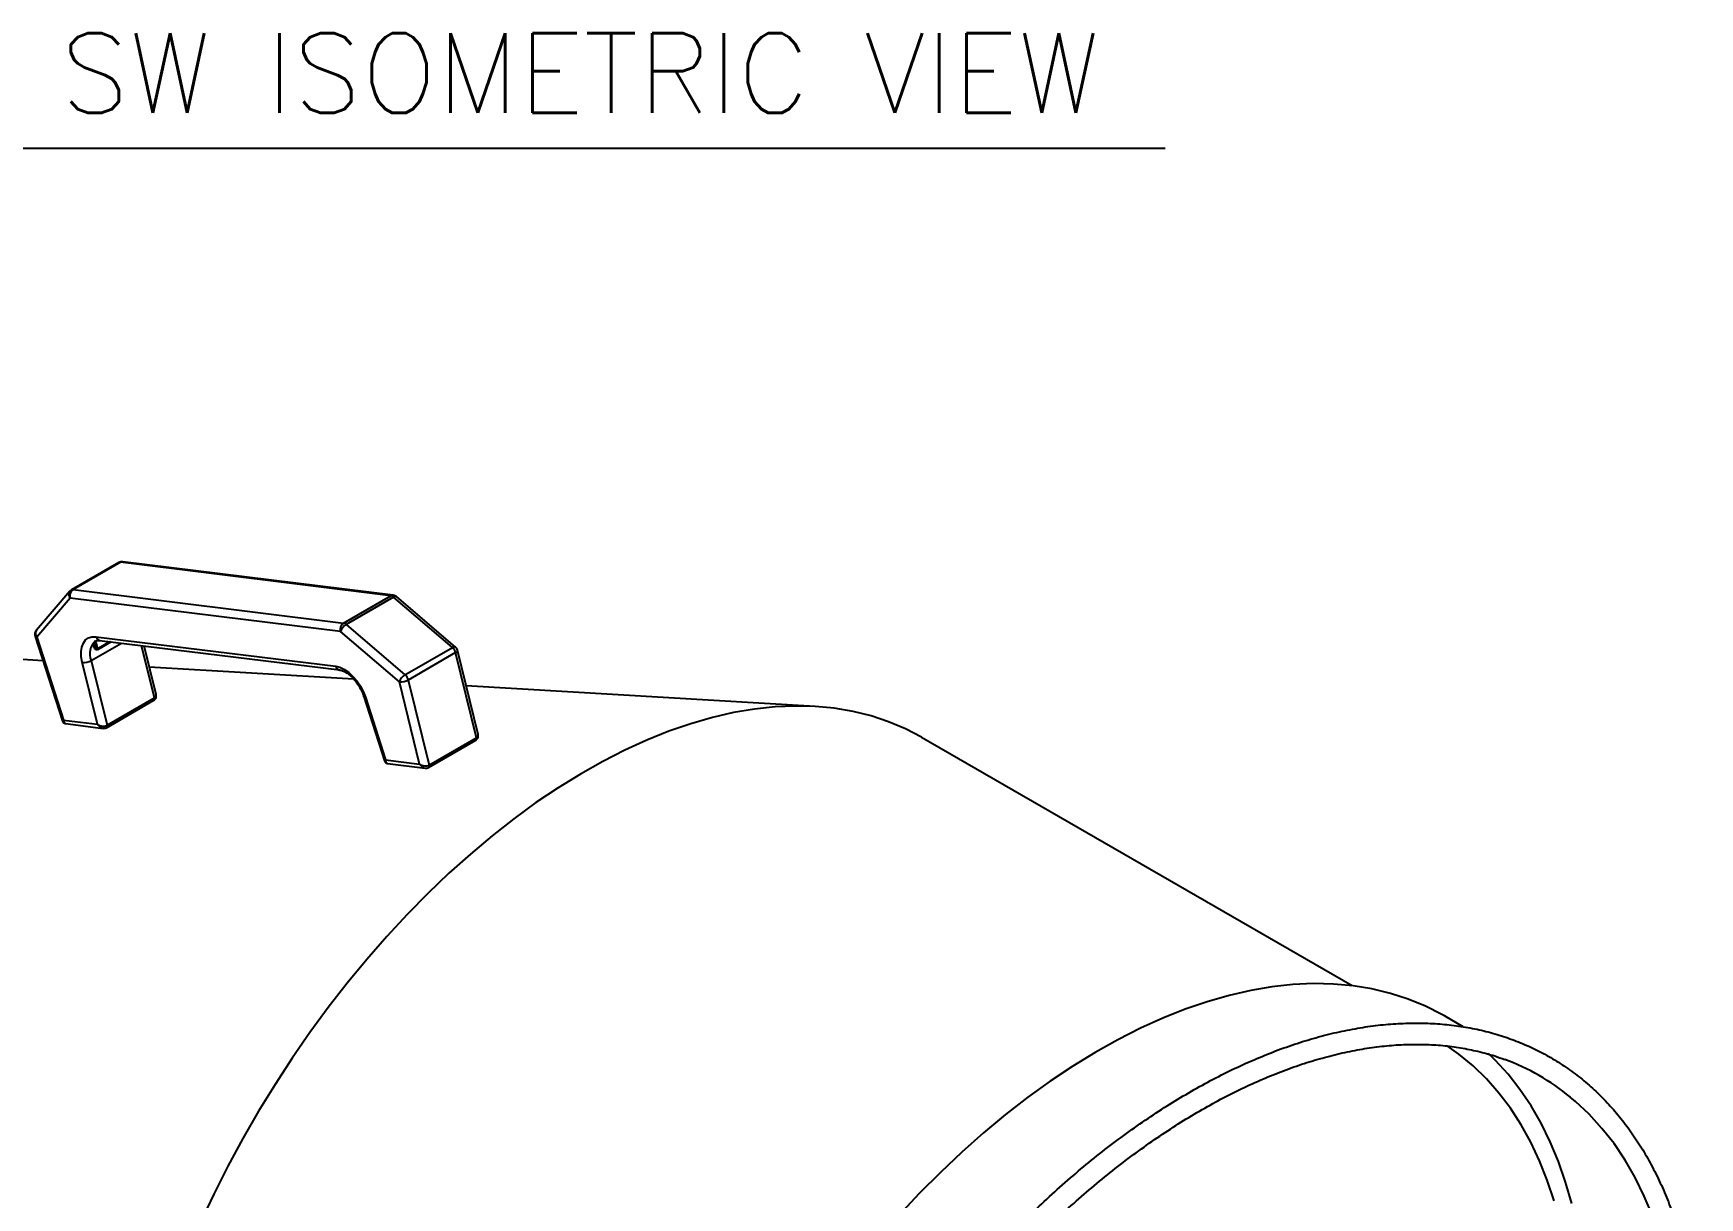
# Model space of a CAD drawing. Extents: x 2 to 136, y 1 to 99.
# Drawn here: x 20.11 to 35.77, y 77.3 to 88.26 of the extents above; entities that cross this region are included whole.
import ezdxf
from ezdxf.enums import TextEntityAlignment as Align

# ---------------------------------------------------------------- set-up
doc = ezdxf.new("R2010")
doc.units = 0
doc.header["$MEASUREMENT"] = 0
doc.layers.add('OBJECT', color=7, linetype='CONTINUOUS')
doc.styles.get("Standard").update_dxf_attribs({"font": 'SIMPLEX'})

msp = doc.modelspace()

# ---------------------------------------------------------------- linework, layer by layer
at = {"layer": 'OBJECT', "color": 1}
msp.add_line((19.717, 87.175), (30.749, 87.175), dxfattribs=at)
at = {"layer": 'OBJECT'}
for p, q in [((20.911, 83.277), (20.466, 83.02)), ((20.926, 83.28), (20.48, 83.023)), ((23.468, 82.966), (20.926, 83.28)), ((23.491, 82.971), (20.949, 83.285)), ((20.45, 83.007), (20.136, 82.641)), ((20.453, 82.944), (20.139, 82.577)), ((22.995, 82.629), (20.453, 82.944)), ((20.48, 83.023), (23.022, 82.708)), ((23.022, 82.708), (23.468, 82.966)), ((23.493, 82.953), (23.048, 82.696)), ((24.047, 82.479), (23.493, 82.953)), ((24.076, 82.483), (23.522, 82.957)), ((20.124, 82.583), (20.382, 81.786)), ((20.139, 82.577), (20.391, 81.795)), ((20.695, 82.58), (22.95, 82.302)), ((23.549, 82.156), (22.995, 82.629)), ((23.048, 82.696), (23.601, 82.222)), ((20.65, 82.355), (20.935, 82.52)), ((20.689, 82.518), (20.689, 82.518)), ((20.693, 82.526), (20.709, 82.467)), ((20.709, 82.467), (20.825, 82.534)), ((20.839, 82.532), (20.71, 82.458)), ((20.73, 82.545), (22.985, 82.267)), ((20.73, 82.545), (20.731, 82.545)), ((21.246, 82.004), (21.124, 82.497)), ((21.261, 82.036), (21.148, 82.494)), ((23.601, 82.222), (24.047, 82.479)), ((24.077, 82.43), (23.632, 82.172)), ((24.273, 81.629), (24.077, 82.43)), ((24.289, 81.661), (24.095, 82.452)), ((20.198, 82.354), (19.557, 82.392)), ((20.711, 81.756), (20.567, 82.339)), ((20.65, 82.355), (20.8, 81.747)), ((23.119, 82.181), (21.197, 82.295)), ((23.739, 81.381), (23.549, 82.156)), ((23.632, 82.172), (23.828, 81.372)), ((27.459, 81.924), (24.177, 82.118)), ((20.795, 81.724), (21.241, 81.982)), ((20.8, 81.747), (21.246, 82.004)), ((23.215, 82.016), (23.409, 81.411)), ((23.23, 82.01), (23.419, 81.421)), ((20.391, 81.795), (20.711, 81.756)), ((20.41, 81.762), (20.763, 81.718)), ((23.828, 81.372), (24.273, 81.629)), ((32.506, 79.297), (28.459, 81.633)), ((23.823, 81.35), (24.268, 81.607)), ((23.419, 81.421), (23.739, 81.381)), ((23.438, 81.388), (23.79, 81.344)), ((33.55, 78.91), (33.374, 79.012))]:
    msp.add_line(p, q, dxfattribs=at)
at = {"layer": 'OBJECT', "flags": 128}
for points in [[(20.124, 82.583), (20.124, 82.583), (20.127, 82.58), (20.132, 82.578), (20.139, 82.577)], [(20.567, 82.339), (20.558, 82.391), (20.557, 82.44), (20.563, 82.483), (20.577, 82.52), (20.598, 82.55), (20.625, 82.57), (20.658, 82.58), (20.695, 82.58)], [(24.077, 82.43), (24.085, 82.434), (24.09, 82.439), (24.094, 82.444), (24.095, 82.449), (24.095, 82.452)], [(22.95, 82.302), (22.99, 82.292), (23.031, 82.272), (23.073, 82.244), (23.112, 82.207), (23.149, 82.164), (23.182, 82.115), (23.209, 82.063), (23.23, 82.01)], [(23.23, 82.01), (23.223, 82.01), (23.218, 82.012), (23.215, 82.015), (23.215, 82.016)], [(28.459, 81.633), (28.457, 81.634), (28.306, 81.713), (28.148, 81.78), (27.984, 81.835), (27.814, 81.877), (27.638, 81.907), (27.457, 81.924), (27.272, 81.928), (27.082, 81.92), (26.888, 81.899), (26.691, 81.866), (26.491, 81.82), (26.288, 81.761), (26.083, 81.69), (25.876, 81.608), (25.668, 81.513), (25.46, 81.406), (25.251, 81.288), (25.042, 81.159), (24.833, 81.019), (24.626, 80.868), (24.42, 80.707), (24.216, 80.535), (24.015, 80.354), (23.816, 80.164), (23.621, 79.966), (23.429, 79.759), (23.241, 79.544), (23.058, 79.321), (22.88, 79.092), (22.708, 78.856), (22.541, 78.614), (22.38, 78.367), (22.225, 78.115), (22.077, 77.859), (21.937, 77.599), (21.803, 77.336), (21.678, 77.071)], [(33.374, 79.012), (33.35, 79.026), (33.195, 79.105), (33.034, 79.171), (32.867, 79.225), (32.693, 79.267), (32.515, 79.296), (32.331, 79.312), (32.143, 79.316), (31.95, 79.307), (31.753, 79.286), (31.553, 79.252), (31.35, 79.205), (31.144, 79.146), (30.937, 79.075), (30.727, 78.991), (30.516, 78.896), (30.304, 78.789), (30.092, 78.67), (29.88, 78.54), (29.669, 78.399), (29.458, 78.248), (29.249, 78.086), (29.042, 77.914), (28.837, 77.732), (28.635, 77.541), (28.436, 77.341), (28.24, 77.133)], [(34.406, 77.272), (34.342, 77.466), (34.269, 77.65), (34.187, 77.824), (34.095, 77.989), (33.995, 78.144), (33.886, 78.287), (33.769, 78.42), (33.644, 78.542), (33.511, 78.652), (33.399, 78.731)], [(34.573, 77.248), (34.514, 77.45), (34.447, 77.644), (34.37, 77.828), (34.284, 78.003), (34.189, 78.167), (34.085, 78.321), (33.973, 78.465), (33.852, 78.597), (33.789, 78.659)], [(35.331, 77.134), (35.254, 77.318), (35.168, 77.492), (35.073, 77.657), (34.969, 77.811), (34.856, 77.954), (34.736, 78.087), (34.607, 78.208), (34.558, 78.249)]]:
    msp.add_lwpolyline(points, dxfattribs=at)
at = {"layer": 'OBJECT'}
for centre, radius, start, end in [((20.941, 83.225), 0.06, 82.9522, 119.9973), ((20.922, 83.257), 0.0229, 81.3699, 118.9256), ((20.945, 83.249), 0.0364, 83.5329, 121.0826), ((20.492, 82.977), 0.0516, 144.7188, 220.833), ((20.521, 82.965), 0.0712, 125.2708, 197.1247), ((20.496, 82.968), 0.06, 119.9973, 139.3318), ((20.477, 83), 0.0229, 81.3699, 118.9256), ((23.486, 82.934), 0.0364, 83.5378, 121.0803), ((23.459, 82.916), 0.0504, 47.156, 79.9342), ((23.483, 82.911), 0.06, 49.4485, 82.9522), ((23.51, 82.933), 0.0267, 63.9547, 130.557), ((20.181, 82.602), 0.06, 139.3318, 197.8971), ((20.178, 82.611), 0.0516, 144.7188, 220.833), ((20.739, 82.589), 0.0444, 191.0494, 258.9667), ((23.063, 82.65), 0.0712, 125.2692, 197.1264), ((23.11, 82.593), 0.12, 121.0834, 162.3767), ((23.013, 82.659), 0.0504, 47.156, 79.9342), ((20.799, 82.418), 0.162, 131.1669, 202.7255), ((20.673, 82.526), 0.0181, 298.8083, 334.0238), ((20.674, 82.456), 0.0368, 2.2021, 15.9435), ((24.064, 82.459), 0.0267, 63.952, 130.557), ((23.981, 82.405), 0.0987, 14.1774, 48.5477), ((24.037, 82.437), 0.06, 15.8736, 49.4485), ((24.037, 82.437), 0.06, 13.7878, 15.8736), ((20.583, 82.475), 0.137, 263.5402, 299.3141), ((22.994, 82.31), 0.0445, 191.1041, 258.1689), ((23.663, 82.119), 0.12, 121.0843, 162.3758), ((23.565, 82.292), 0.137, 263.3819, 299.3061), ((23.536, 82.148), 0.0987, 14.1774, 48.5477), ((21.228, 81.996), 0.0194, 311.119, 22.7363), ((20.783, 81.739), 0.0194, 311.0959, 22.7412), ((24.256, 81.622), 0.0193, 311.0776, 22.6355), ((23.81, 81.365), 0.0193, 311.0545, 22.6404), ((33.184, 76.576), 2.165, 50.5891, 69.5184)]:
    msp.add_arc(centre, radius, start, end, dxfattribs=at)
for centre, major_axis, ratio, start_param, end_param in [((20.844, 82.338), (-0.123, 0.218), 0.580523, 0.006406, 0.407333), ((21.199, 82.037), (0.0624, -0.0138), 0.62687, 5.681942, 6.583591), ((20.434, 81.82), (0.052, 0.0341), 0.072416, 2.475434, 3.121706), ((20.434, 81.82), (0.0305, 0.0553), 0.535594, 2.296398, 3.352947), ((20.754, 81.78), (0.0624, -0.0138), 0.62687, 4.111146, 5.681942), ((20.754, 81.78), (-0.0355, 0.0561), 0.7376, 1.541164, 2.591189), ((24.227, 81.663), (0.0624, -0.0138), 0.627506, 5.682523, 6.583634), ((23.461, 81.445), (0.0521, 0.0341), 0.071295, 2.475307, 3.121974), ((23.461, 81.445), (0.0306, 0.0553), 0.535092, 2.296513, 3.353062), ((23.781, 81.406), (0.0624, -0.0138), 0.627506, 4.111726, 5.682523), ((23.781, 81.406), (-0.0354, 0.0561), 0.737907, 1.541921, 2.631743)]:
    msp.add_ellipse(centre, major_axis=major_axis, ratio=ratio, start_param=start_param, end_param=end_param, dxfattribs=at)
for points, knots in [([(20.71, 82.458), (20.709, 82.457), (20.704, 82.455), (20.697, 82.456), (20.686, 82.464), (20.676, 82.481), (20.677, 82.499), (20.681, 82.509), (20.681, 82.51)], [0, 0, 0, 0, 0.0604916, 0.1375038, 0.2827387, 0.6099815, 0.9625812, 1, 1, 1, 1]), ([(20.688, 82.502), (20.688, 82.504), (20.686, 82.509), (20.688, 82.515), (20.689, 82.518)], [0, 0, 0, 0, 0.436324, 1, 1, 1, 1]), ([(20.709, 82.467), (20.709, 82.466), (20.708, 82.466), (20.705, 82.466), (20.701, 82.47), (20.694, 82.482), (20.69, 82.494), (20.688, 82.502)], [0, 0, 0, 0, 0.031899, 0.069863, 0.181943, 0.443325, 1, 1, 1, 1]), ([(20.689, 82.518), (20.691, 82.523), (20.697, 82.534), (20.704, 82.54), (20.708, 82.544)], [0, 0, 0, 0, 0.442938, 1, 1, 1, 1]), ([(20.693, 82.539), (20.694, 82.54), (20.699, 82.544), (20.71, 82.546), (20.724, 82.546), (20.73, 82.545)], [0, 0, 0, 0, 0.075563, 0.636716, 1, 1, 1, 1]), ([(22.985, 82.267), (22.99, 82.266), (23.003, 82.264), (23.031, 82.253), (23.067, 82.231), (23.104, 82.199), (23.14, 82.159), (23.171, 82.113), (23.197, 82.065), (23.209, 82.032), (23.215, 82.016)], [0, 0, 0, 0, 0.067366, 0.200881, 0.33342, 0.466361, 0.60073, 0.736288, 0.872404, 1, 1, 1, 1]), ([(21.241, 81.982), (21.245, 81.985), (21.254, 81.992), (21.262, 82.007), (21.264, 82.022), (21.262, 82.032), (21.261, 82.036)], [0, 0, 0, 0, 0.258829, 0.528192, 0.786322, 1, 1, 1, 1]), ([(20.382, 81.786), (20.383, 81.783), (20.385, 81.777), (20.393, 81.768), (20.403, 81.763), (20.409, 81.763), (20.411, 81.762)], [0, 0, 0, 0, 0.206895, 0.530646, 0.860232, 1, 1, 1, 1]), ([(20.762, 81.719), (20.765, 81.719), (20.773, 81.717), (20.785, 81.719), (20.793, 81.723), (20.795, 81.724)], [0, 0, 0, 0, 0.221433, 0.757532, 1, 1, 1, 1]), ([(24.268, 81.607), (24.273, 81.611), (24.282, 81.617), (24.289, 81.633), (24.292, 81.648), (24.289, 81.658), (24.288, 81.662)], [0, 0, 0, 0, 0.259174, 0.528849, 0.787348, 1, 1, 1, 1]), ([(23.41, 81.412), (23.41, 81.409), (23.412, 81.403), (23.42, 81.394), (23.43, 81.389), (23.436, 81.388), (23.438, 81.388)], [0, 0, 0, 0, 0.205533, 0.528824, 0.858294, 1, 1, 1, 1]), ([(23.792, 81.345), (23.794, 81.344), (23.802, 81.343), (23.813, 81.345), (23.82, 81.349), (23.823, 81.35)], [0, 0, 0, 0, 0.1642502, 0.7396002, 1, 1, 1, 1]), ([(29.619, 66.845), (29.654, 66.852), (29.754, 66.873), (29.921, 66.916), (30.122, 66.978), (30.324, 67.051), (30.527, 67.135), (30.731, 67.23), (30.936, 67.335), (31.141, 67.451), (31.346, 67.577), (31.55, 67.713), (31.753, 67.858), (31.954, 68.013), (32.154, 68.177), (32.352, 68.349), (32.547, 68.53), (32.74, 68.719), (32.929, 68.916), (33.114, 69.12), (33.296, 69.331), (33.474, 69.548), (33.647, 69.772), (33.815, 70.002), (33.978, 70.236), (34.135, 70.476), (34.287, 70.72), (34.433, 70.968), (34.572, 71.22), (34.705, 71.474), (34.831, 71.731), (34.95, 71.991), (35.062, 72.252), (35.166, 72.514), (35.262, 72.777), (35.351, 73.039), (35.432, 73.302), (35.504, 73.564), (35.568, 73.824), (35.624, 74.083), (35.671, 74.34), (35.71, 74.594), (35.739, 74.844), (35.76, 75.091), (35.772, 75.334), (35.775, 75.573), (35.77, 75.806), (35.755, 76.034), (35.731, 76.256), (35.699, 76.472), (35.658, 76.681), (35.607, 76.883), (35.549, 77.077), (35.481, 77.264), (35.406, 77.442), (35.321, 77.612), (35.229, 77.773), (35.129, 77.924), (35.021, 78.066), (34.906, 78.198), (34.783, 78.32), (34.654, 78.431), (34.517, 78.532), (34.375, 78.622), (34.226, 78.702), (34.071, 78.77), (33.911, 78.828), (33.745, 78.874), (33.574, 78.909), (33.399, 78.933), (33.219, 78.945), (33.035, 78.946), (32.847, 78.936), (32.655, 78.914), (32.461, 78.88), (32.264, 78.836), (32.065, 78.78), (31.863, 78.713), (31.661, 78.634), (31.457, 78.545), (31.252, 78.446), (31.047, 78.335), (30.843, 78.215), (30.638, 78.085), (30.435, 77.944), (30.232, 77.795), (30.031, 77.636), (29.833, 77.468), (29.636, 77.291), (29.442, 77.107), (29.251, 76.914), (29.063, 76.714), (28.879, 76.507), (28.7, 76.293), (28.524, 76.072), (28.353, 75.846), (28.187, 75.614), (28.027, 75.377), (27.872, 75.135), (27.723, 74.889), (27.58, 74.639), (27.444, 74.386), (27.314, 74.131), (27.191, 73.872), (27.076, 73.612), (26.967, 73.351), (26.867, 73.088), (26.774, 72.825), (26.689, 72.562), (26.612, 72.3), (26.543, 72.039), (26.483, 71.779), (26.431, 71.521), (26.388, 71.266), (26.354, 71.014), (26.328, 70.765), (26.311, 70.519), (26.303, 70.278), (26.304, 70.042), (26.314, 69.811), (26.333, 69.586), (26.36, 69.367), (26.397, 69.154), (26.442, 68.948), (26.496, 68.749), (26.559, 68.559), (26.63, 68.376), (26.71, 68.201), (26.798, 68.036), (26.894, 67.879), (26.998, 67.732), (27.109, 67.595), (27.228, 67.468), (27.353, 67.351), (27.486, 67.244), (27.625, 67.148), (27.771, 67.062), (27.923, 66.988), (28.08, 66.925), (28.243, 66.872), (28.411, 66.831), (28.584, 66.801), (28.761, 66.783), (28.943, 66.776), (29.129, 66.78), (29.319, 66.796), (29.482, 66.818), (29.583, 66.838), (29.619, 66.845)], [0, 0, 0, 0, 0.003653, 0.010556, 0.017462, 0.024373, 0.031287, 0.038202, 0.045119, 0.052037, 0.058954, 0.06587, 0.072786, 0.079701, 0.086615, 0.093527, 0.100439, 0.107349, 0.114259, 0.121167, 0.128075, 0.134982, 0.141888, 0.148794, 0.155699, 0.162604, 0.169509, 0.176413, 0.183318, 0.190222, 0.197127, 0.204033, 0.210938, 0.217844, 0.224751, 0.231659, 0.238567, 0.245476, 0.252387, 0.259299, 0.266211, 0.273125, 0.280041, 0.286958, 0.293876, 0.300795, 0.307715, 0.314635, 0.321556, 0.328477, 0.335396, 0.342313, 0.349226, 0.356135, 0.363037, 0.369932, 0.376817, 0.383692, 0.390554, 0.397405, 0.404242, 0.411069, 0.417886, 0.424697, 0.431503, 0.43831, 0.445119, 0.451933, 0.458756, 0.465589, 0.472435, 0.479292, 0.486161, 0.49304, 0.499929, 0.506826, 0.51373, 0.520638, 0.527551, 0.534465, 0.541382, 0.548299, 0.555216, 0.562133, 0.569049, 0.575965, 0.582879, 0.589792, 0.596704, 0.603615, 0.610525, 0.617434, 0.624343, 0.63125, 0.638156, 0.645062, 0.651968, 0.658873, 0.665778, 0.672682, 0.679587, 0.686492, 0.693396, 0.700301, 0.707207, 0.714113, 0.721019, 0.727926, 0.734834, 0.741743, 0.748653, 0.755564, 0.762476, 0.769389, 0.776304, 0.78322, 0.790137, 0.797056, 0.803975, 0.810896, 0.817817, 0.824737, 0.831657, 0.838576, 0.845491, 0.852403, 0.859309, 0.866208, 0.873098, 0.879979, 0.886848, 0.893705, 0.900549, 0.907382, 0.914204, 0.921017, 0.927826, 0.934632, 0.941439, 0.94825, 0.955068, 0.961896, 0.968735, 0.975585, 0.982448, 0.989322, 0.996206, 1, 1, 1, 1]), ([(27.526, 67.471), (27.495, 67.496), (27.424, 67.556), (27.318, 67.662), (27.208, 67.788), (27.106, 67.923), (27.011, 68.068), (26.924, 68.223), (26.844, 68.386), (26.773, 68.557), (26.71, 68.737), (26.655, 68.925), (26.608, 69.12), (26.57, 69.323), (26.54, 69.532), (26.519, 69.748), (26.506, 69.969), (26.502, 70.197), (26.507, 70.429), (26.521, 70.667), (26.543, 70.908), (26.574, 71.154), (26.613, 71.402), (26.661, 71.654), (26.717, 71.908), (26.782, 72.164), (26.855, 72.421), (26.936, 72.679), (27.025, 72.938), (27.121, 73.196), (27.226, 73.454), (27.337, 73.711), (27.456, 73.965), (27.582, 74.218), (27.714, 74.469), (27.853, 74.716), (27.998, 74.959), (28.149, 75.199), (28.306, 75.433), (28.468, 75.663), (28.635, 75.888), (28.806, 76.107), (28.982, 76.319), (29.162, 76.525), (29.345, 76.723), (29.532, 76.914), (29.721, 77.097), (29.913, 77.272), (30.107, 77.439), (30.303, 77.597), (30.5, 77.745), (30.699, 77.884), (30.897, 78.014), (31.096, 78.133), (31.295, 78.243), (31.493, 78.342), (31.69, 78.43), (31.886, 78.508), (32.08, 78.575), (32.272, 78.631), (32.462, 78.676), (32.648, 78.71), (32.832, 78.734), (33.012, 78.745), (33.188, 78.746), (33.36, 78.736), (33.528, 78.714), (33.69, 78.681), (33.829, 78.644), (33.911, 78.614), (33.942, 78.602)], [0, 0, 0, 0, 0.010866, 0.0259099, 0.0409283, 0.0559172, 0.0708755, 0.0858041, 0.1007056, 0.1155836, 0.130442, 0.1452848, 0.1601157, 0.1749379, 0.189754, 0.2045665, 0.2193771, 0.2341872, 0.2489976, 0.2638091, 0.2786223, 0.2934376, 0.3082553, 0.3230755, 0.3378982, 0.3527234, 0.3675509, 0.3823806, 0.3972123, 0.4120458, 0.4268808, 0.4417172, 0.4565548, 0.4713932, 0.4862322, 0.5010715, 0.515911, 0.5307503, 0.5455891, 0.5604272, 0.5752644, 0.5901003, 0.6049347, 0.6197674, 0.6345981, 0.6494267, 0.6642528, 0.6790764, 0.6938972, 0.7087152, 0.7235302, 0.7383423, 0.7531516, 0.7679584, 0.7827631, 0.7975662, 0.8123688, 0.8271716, 0.841976, 0.8567839, 0.8715978, 0.8864204, 0.9012551, 0.9161058, 0.9309764, 0.9458712, 0.9607936, 0.9757465, 0.990731, 1, 1, 1, 1])]:
    msp.add_open_spline(points, degree=3, knots=knots, dxfattribs=at)

# ---------------------------------------------------------------- texts
at = {"layer": 'OBJECT', "color": 1}
msp.add_text('SW ISOMETRIC VIEW', height=0.75, dxfattribs=at).set_placement((25.249, 87.507), align=Align.CENTER)

doc.saveas('drawing.dxf')
